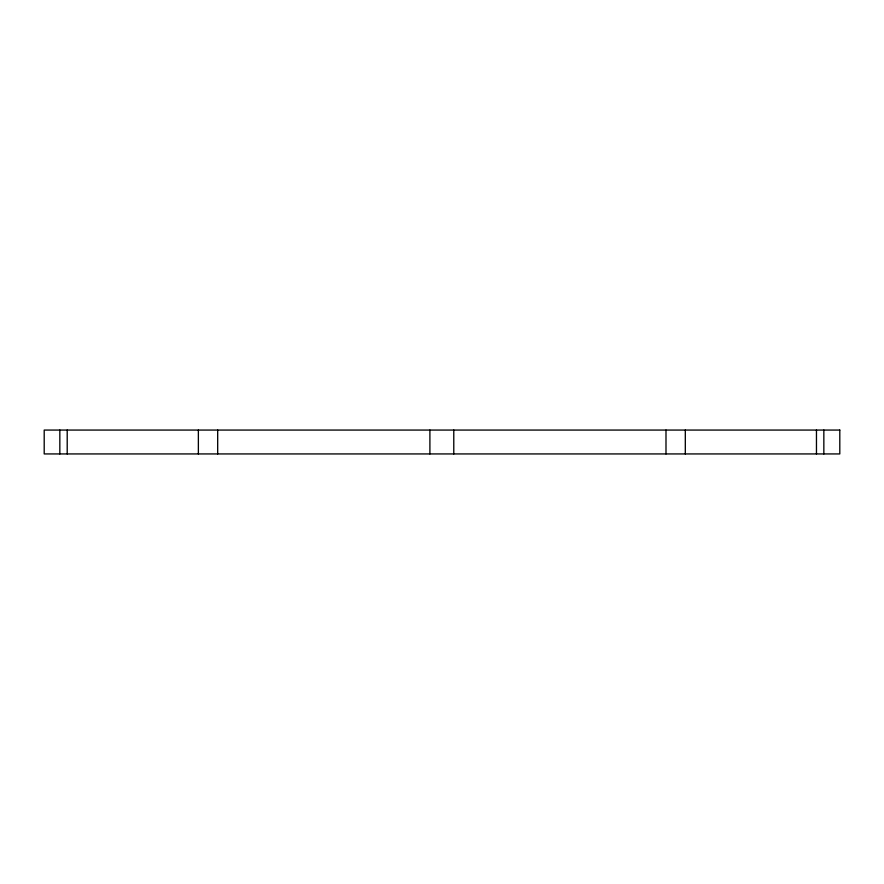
<?xml version="1.0" encoding="UTF-8"?>
<svg xmlns="http://www.w3.org/2000/svg" width="884" height="884" viewBox="0 0 884 884"><rect width="100%" height="100%" fill="white"/><g stroke="black" fill="none" stroke-linecap="round" stroke-linejoin="round"><path stroke-width="1.33" d="M823.844 430.066L823.844 453.934M816.462 430.066L816.462 453.934M685.31 430.066L685.31 453.934M665.995 430.066L665.995 453.934M453.779 430.066L453.779 453.934M429.9 430.066L429.9 453.934M217.685 430.066L217.685 453.934M198.37 430.066L198.37 453.934M67.206 430.066L67.206 453.934M59.836 430.066L59.836 453.934M839.8 430.066L44.2 430.066L44.2 453.934L839.8 453.934L839.8 430.066"/></g></svg>
